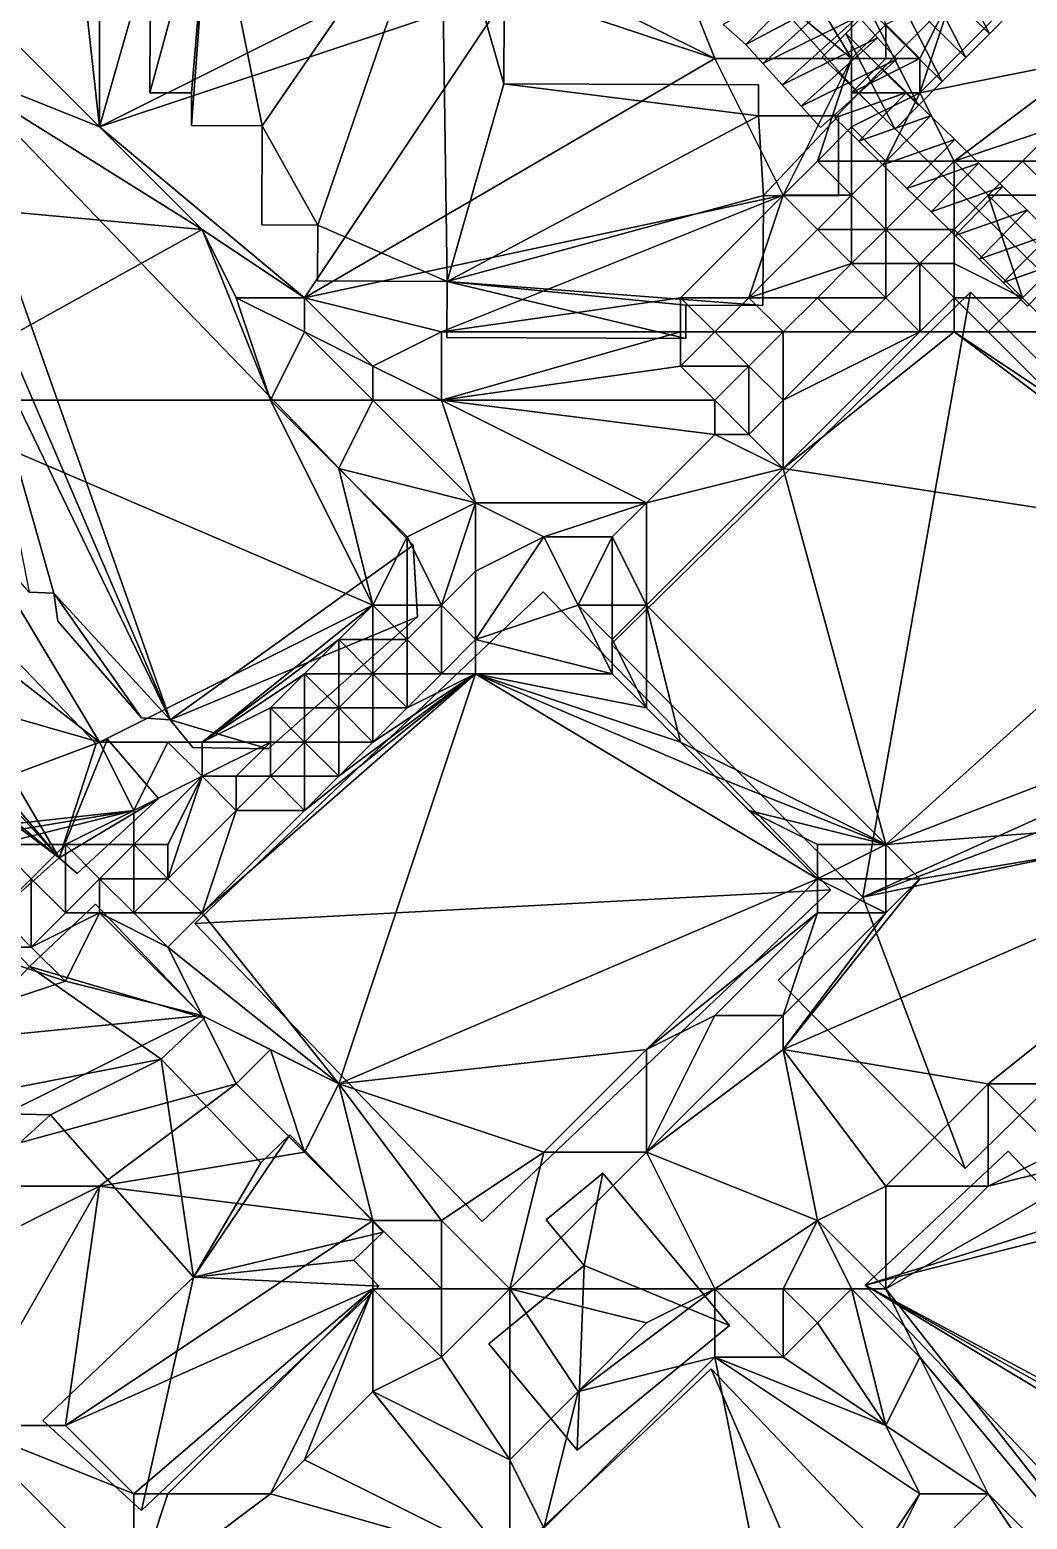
# Model space of a CAD drawing. Header units: metres. Extents: x -1103 to 901, y -902 to 905.
# Drawn here: x -746.1 to -687.7, y -159.5 to -72.3 of the extents above; entities that cross this region are included whole.
import ezdxf

# ---------------------------------------------------------------- set-up
doc = ezdxf.new("R2010")
doc.units = ezdxf.units.M
for name, color, linetype in [('OSM_BUILDING_FOOTPRINTS', 7, 'CONTINUOUS'), ('OSM_BUILDING_ROOFS', 1, 'CONTINUOUS'), ('OSM_BUILDING_WALLS', 8, 'CONTINUOUS'), ('OSM_ROAD_AXES', 2, 'CONTINUOUS'), ('OSM_ROAD_SURFACE', 9, 'CONTINUOUS'), ('OSM_TERRAIN', 3, 'CONTINUOUS')]:
    doc.layers.add(name, color=color, linetype=linetype)

msp = doc.modelspace()

# ---------------------------------------------------------------- linework, layer by layer
at = {"layer": 'OSM_BUILDING_FOOTPRINTS'}
msp.add_polyline3d([(-718.292, -62.709, 17.612), (-718.347, -75.482, 17.612), (-703.436, -75.538, 17.612), (-703.436, -77.351, 17.612), (-698.76, -77.362, 17.612), (-698.771, -82.04, 17.612), (-703.148, -82.018, 17.612), (-703.181, -88.454, 17.612), (-707.691, -88.443, 17.612), (-707.702, -90.39, 17.612), (-721.674, -90.335, 17.612), (-721.663, -87.05, 17.612), (-729.246, -87.017, 17.612), (-729.235, -83.755, 17.612), (-732.507, -83.733, 17.612), (-732.485, -77.938, 17.612), (-736.619, -77.927, 17.612), (-736.619, -76.014, 17.612), (-739.051, -76.014, 17.612), (-738.996, -62.931, 17.612)], dxfattribs=at)
for points in [[(-760.937, -78.502, 17.423), (-754.824, -73.26, 17.423), (-751.773, -73.337, 17.423), (-723.652, -102.489, 17.423), (-723.387, -106.669, 17.423), (-732.142, -114.399, 17.423), (-736.541, -114.322, 17.423), (-737.867, -112.696, 17.423), (-739.548, -112.586, 17.423), (-744.444, -106.935, 17.423), (-744.677, -105.298, 17.423), (-746.114, -105.232, 17.423), (-752.259, -98.231, 17.423), (-752.403, -96.462, 17.423), (-754.481, -94.471, 17.423), (-752.083, -91.718, 17.423), (-749.275, -89.13, 17.423), (-753.818, -84.673, 17.423), (-757.013, -81.256, 17.423), (-757.787, -81.875, 17.423), (-760.937, -78.502, 17.423)], [(-702.285, -127.935, 11.07), (-697.333, -123.08, 11.07), (-712.057, -108.272, 11.07), (-691.044, -87.669, 11.07), (-668.693, -110.163, 11.07), (-672.418, -113.812, 11.07), (-669.102, -117.141, 11.07), (-691.353, -138.95, 11.07), (-702.285, -127.935, 11.07)], [(-769.978, -106.194, 15.687), (-767.414, -103.496, 15.687), (-765.292, -103.551, 15.687), (-762.484, -101.04, 15.687), (-761.047, -101.007, 15.687), (-757.587, -98.088, 15.687), (-742.2, -114.101, 15.687), (-741.526, -113.835, 15.687), (-738.553, -117.308, 15.687), (-743.317, -121.698, 15.687), (-744.356, -120.78, 15.687), (-748.479, -124.419, 15.687), (-749.717, -123.346, 15.687), (-753.143, -124.861, 15.687), (-769.978, -106.194, 15.687)], [(-736.43, -124.629, 13.921), (-719.606, -142.058, 13.921), (-699.212, -122.649, 13.921), (-716.036, -105.209, 13.921), (-736.43, -124.629, 13.921)], [(-742.244, -123.49, 15.083), (-735.855, -130.158, 15.083), (-738.398, -132.558, 15.083), (-732.572, -138.63, 15.083), (-730.859, -136.993, 15.083), (-725.398, -142.688, 15.083), (-727.123, -144.314, 15.083), (-725.664, -145.84, 15.083), (-739.536, -158.967, 15.083), (-745.328, -153.714, 15.083), (-736.507, -145.32, 15.083), (-744.875, -135.821, 15.083), (-756.371, -146.316, 15.083), (-760.892, -141.605, 15.083), (-754.005, -135.6, 15.083), (-756.515, -132.581, 15.083), (-754.514, -130.446, 15.083), (-754.514, -127.648, 15.083), (-749.33, -123.744, 15.083), (-746.091, -127.128, 15.083), (-742.244, -123.49, 15.083)], [(-688.844, -137.943, 10.274), (-684.986, -142.002, 10.274), (-685.97, -142.931, 10.274), (-668.781, -160.99, 10.274), (-652.157, -145.374, 10.274), (-648.387, -149.334, 10.274), (-648.686, -149.599, 10.274), (-641.125, -157.539, 10.274), (-645.823, -161.952, 10.274), (-645.403, -162.394, 10.274), (-648.365, -165.181, 10.274), (-647.834, -165.745, 10.274), (-653.162, -170.755, 10.274), (-653.593, -170.301, 10.274), (-654.809, -171.441, 10.274), (-655.174, -171.065, 10.274), (-664.669, -179.978, 10.274), (-697.2, -145.784, 10.274), (-688.844, -137.943, 10.274)], [(-719.219, -149.213, 12.491), (-713.637, -144.634, 12.491), (-715.859, -141.958, 12.491), (-712.543, -139.237, 12.491), (-705.148, -148.14, 12.491), (-714.046, -155.439, 12.491), (-719.219, -149.213, 12.491)], [(-685.295, -193.647, 10.21), (-716.787, -160.637, 10.21), (-706.209, -150.683, 10.21), (-694.404, -163.069, 10.21), (-698.991, -167.382, 10.21), (-678.055, -189.334, 10.21), (-681.592, -192.663, 10.21), (-682.852, -191.347, 10.21), (-685.295, -193.647, 10.21)]]:
    msp.add_polyline3d(points, close=True, dxfattribs=at)
at = {"layer": 'OSM_BUILDING_ROOFS'}
for points in [[(-722.017, -62.698, 61.212), (-735.514, -62.953, 61.212), (-732.485, -77.938, 61.212)], [(-722.017, -62.698, 61.212), (-732.485, -77.938, 61.212), (-729.235, -83.755, 61.212)], [(-722.017, -62.698, 61.212), (-729.235, -83.755, 61.212), (-721.663, -87.05, 61.212)], [(-718.347, -75.482, 61.212), (-718.292, -62.709, 61.212), (-722.017, -62.698, 61.212)], [(-721.663, -87.05, 61.212), (-718.347, -75.482, 61.212), (-722.017, -62.698, 61.212)], [(-735.514, -62.953, 61.212), (-738.996, -62.931, 61.212), (-739.051, -76.014, 61.212)], [(-735.514, -62.953, 61.212), (-739.051, -76.014, 61.212), (-736.619, -76.014, 61.212)], [(-735.514, -62.953, 61.212), (-736.619, -76.014, 61.212), (-736.619, -77.927, 61.212)], [(-735.514, -62.953, 61.212), (-736.619, -77.927, 61.212), (-732.485, -77.938, 61.212)], [(-737.867, -112.696, 57.823), (-751.773, -73.337, 57.823), (-754.824, -73.26, 57.823)], [(-737.867, -112.696, 57.823), (-754.824, -73.26, 57.823), (-749.275, -89.13, 57.823)], [(-737.867, -112.696, 57.823), (-723.652, -102.489, 57.823), (-751.773, -73.337, 57.823)], [(-721.663, -87.05, 61.212), (-703.436, -77.351, 61.212), (-718.347, -75.482, 61.212)], [(-703.436, -77.351, 61.212), (-703.436, -75.538, 61.212), (-718.347, -75.482, 61.212)], [(-721.663, -87.05, 61.212), (-703.148, -82.018, 61.212), (-703.436, -77.351, 61.212)], [(-703.148, -82.018, 61.212), (-698.76, -77.362, 61.212), (-703.436, -77.351, 61.212)], [(-703.148, -82.018, 61.212), (-698.771, -82.04, 61.212), (-698.76, -77.362, 61.212)], [(-732.485, -77.938, 61.212), (-732.507, -83.733, 61.212), (-729.235, -83.755, 61.212)], [(-721.663, -87.05, 61.212), (-703.181, -88.454, 61.212), (-703.148, -82.018, 61.212)], [(-729.235, -83.755, 61.212), (-729.246, -87.017, 61.212), (-721.663, -87.05, 61.212)], [(-721.663, -87.05, 61.212), (-721.674, -90.335, 61.212), (-707.702, -90.39, 61.212)], [(-721.663, -87.05, 61.212), (-707.702, -90.39, 61.212), (-707.691, -88.443, 61.212)], [(-721.663, -87.05, 61.212), (-707.691, -88.443, 61.212), (-703.181, -88.454, 61.212)], [(-697.333, -123.08, 16.27), (-691.044, -87.669, 16.27), (-712.057, -108.272, 16.27)], [(-697.333, -123.08, 16.27), (-668.693, -110.163, 16.27), (-691.044, -87.669, 16.27)], [(-749.275, -89.13, 57.823), (-746.114, -105.232, 57.823), (-744.677, -105.298, 57.823)], [(-737.867, -112.696, 57.823), (-749.275, -89.13, 57.823), (-744.677, -105.298, 57.823)], [(-744.356, -120.78, 36.887), (-757.587, -98.088, 36.887), (-761.047, -101.007, 36.887)], [(-744.356, -120.78, 36.887), (-742.2, -114.101, 36.887), (-757.587, -98.088, 36.887)], [(-744.356, -120.78, 36.887), (-762.484, -101.04, 36.887), (-765.292, -103.551, 36.887)], [(-744.356, -120.78, 36.887), (-761.047, -101.007, 36.887), (-762.484, -101.04, 36.887)], [(-737.867, -112.696, 57.823), (-723.387, -106.669, 57.823), (-723.652, -102.489, 57.823)], [(-767.414, -103.496, 36.887), (-748.479, -124.419, 36.887), (-744.356, -120.78, 36.887)], [(-744.356, -120.78, 36.887), (-765.292, -103.551, 36.887), (-767.414, -103.496, 36.887)], [(-744.677, -105.298, 57.823), (-744.444, -106.935, 57.823), (-739.548, -112.586, 57.823)], [(-744.677, -105.298, 57.823), (-739.548, -112.586, 57.823), (-737.867, -112.696, 57.823)], [(-699.212, -122.649, 23.921), (-716.036, -105.209, 23.921), (-736.43, -124.629, 23.921)], [(-737.867, -112.696, 57.823), (-732.142, -114.399, 57.823), (-723.387, -106.669, 57.823)], [(-697.333, -123.08, 16.27), (-672.418, -113.812, 16.27), (-668.693, -110.163, 16.27)], [(-737.867, -112.696, 57.823), (-736.541, -114.322, 57.823), (-732.142, -114.399, 57.823)], [(-744.356, -120.78, 36.887), (-738.553, -117.308, 36.887), (-741.526, -113.835, 36.887)], [(-744.356, -120.78, 36.887), (-741.526, -113.835, 36.887), (-742.2, -114.101, 36.887)], [(-697.333, -123.08, 16.27), (-669.102, -117.141, 16.27), (-672.418, -113.812, 16.27)], [(-744.356, -120.78, 36.887), (-743.317, -121.698, 36.887), (-738.553, -117.308, 36.887)], [(-697.333, -123.08, 16.27), (-691.353, -138.95, 16.27), (-669.102, -117.141, 16.27)], [(-699.212, -122.649, 23.921), (-736.43, -124.629, 23.921), (-719.606, -142.058, 23.921)], [(-735.855, -130.158, 25.083), (-742.244, -123.49, 25.083), (-746.091, -127.128, 25.083)], [(-697.333, -123.08, 16.27), (-702.285, -127.935, 16.27), (-691.353, -138.95, 16.27)], [(-738.398, -132.558, 25.083), (-746.091, -127.128, 25.083), (-754.005, -135.6, 25.083)], [(-738.398, -132.558, 25.083), (-735.855, -130.158, 25.083), (-746.091, -127.128, 25.083)], [(-738.398, -132.558, 25.083), (-754.005, -135.6, 25.083), (-744.875, -135.821, 25.083)], [(-738.398, -132.558, 25.083), (-744.875, -135.821, 25.083), (-736.507, -145.32, 25.083)], [(-736.507, -145.32, 25.083), (-732.572, -138.63, 25.083), (-738.398, -132.558, 25.083)], [(-754.005, -135.6, 25.083), (-756.371, -146.316, 25.083), (-744.875, -135.821, 25.083)], [(-736.507, -145.32, 25.083), (-725.398, -142.688, 25.083), (-730.859, -136.993, 25.083)], [(-736.507, -145.32, 25.083), (-730.859, -136.993, 25.083), (-732.572, -138.63, 25.083)], [(-684.986, -142.002, 21.874), (-688.844, -137.943, 21.874), (-697.2, -145.784, 21.874)], [(-713.637, -144.634, 17.691), (-712.543, -139.237, 17.691), (-715.859, -141.958, 17.691)], [(-713.637, -144.634, 17.691), (-705.148, -148.14, 17.691), (-712.543, -139.237, 17.691)], [(-685.97, -142.931, 21.874), (-684.986, -142.002, 21.874), (-697.2, -145.784, 21.874)], [(-736.507, -145.32, 25.083), (-727.123, -144.314, 25.083), (-725.398, -142.688, 25.083)], [(-668.781, -160.99, 21.874), (-685.97, -142.931, 21.874), (-697.2, -145.784, 21.874)], [(-736.507, -145.32, 25.083), (-725.664, -145.84, 25.083), (-727.123, -144.314, 25.083)], [(-713.637, -144.634, 17.691), (-719.219, -149.213, 17.691), (-714.046, -155.439, 17.691)], [(-713.637, -144.634, 17.691), (-714.046, -155.439, 17.691), (-705.148, -148.14, 17.691)], [(-736.507, -145.32, 25.083), (-745.328, -153.714, 25.083), (-739.536, -158.967, 25.083)], [(-736.507, -145.32, 25.083), (-739.536, -158.967, 25.083), (-725.664, -145.84, 25.083)], [(-697.2, -145.784, 21.874), (-664.669, -179.978, 21.874), (-655.174, -171.065, 21.874)], [(-697.2, -145.784, 21.874), (-655.174, -171.065, 21.874), (-653.593, -170.301, 21.874)], [(-668.781, -160.99, 21.874), (-697.2, -145.784, 21.874), (-653.593, -170.301, 21.874)], [(-698.991, -167.382, 30.21), (-706.209, -150.683, 30.21), (-716.787, -160.637, 30.21)], [(-698.991, -167.382, 30.21), (-694.404, -163.069, 30.21), (-706.209, -150.683, 30.21)]]:
    msp.add_3dface(points, dxfattribs=at)
at = {"layer": 'OSM_BUILDING_WALLS'}
for points in [[(-718.347, -75.482, 17.612), (-718.292, -62.709, 17.612), (-718.292, -62.709, 61.212)], [(-718.347, -75.482, 17.612), (-718.292, -62.709, 61.212), (-718.347, -75.482, 61.212)], [(-738.996, -62.931, 17.612), (-739.051, -76.014, 17.612), (-739.051, -76.014, 61.212)], [(-738.996, -62.931, 17.612), (-739.051, -76.014, 61.212), (-738.996, -62.931, 61.212)], [(-723.652, -102.489, 17.423), (-751.773, -73.337, 17.423), (-751.773, -73.337, 57.823)], [(-723.652, -102.489, 17.423), (-751.773, -73.337, 57.823), (-723.652, -102.489, 57.823)], [(-703.436, -75.538, 17.612), (-718.347, -75.482, 17.612), (-718.347, -75.482, 61.212)], [(-703.436, -75.538, 17.612), (-718.347, -75.482, 61.212), (-703.436, -75.538, 61.212)], [(-703.436, -77.351, 17.612), (-703.436, -75.538, 17.612), (-703.436, -75.538, 61.212)], [(-703.436, -77.351, 17.612), (-703.436, -75.538, 61.212), (-703.436, -77.351, 61.212)], [(-739.051, -76.014, 17.612), (-736.619, -76.014, 17.612), (-736.619, -76.014, 61.212)], [(-739.051, -76.014, 17.612), (-736.619, -76.014, 61.212), (-739.051, -76.014, 61.212)], [(-736.619, -76.014, 17.612), (-736.619, -77.927, 17.612), (-736.619, -77.927, 61.212)], [(-736.619, -76.014, 17.612), (-736.619, -77.927, 61.212), (-736.619, -76.014, 61.212)], [(-698.76, -77.362, 17.612), (-703.436, -77.351, 17.612), (-703.436, -77.351, 61.212)], [(-698.76, -77.362, 17.612), (-703.436, -77.351, 61.212), (-698.76, -77.362, 61.212)], [(-698.771, -82.04, 17.612), (-698.76, -77.362, 17.612), (-698.76, -77.362, 61.212)], [(-698.771, -82.04, 17.612), (-698.76, -77.362, 61.212), (-698.771, -82.04, 61.212)], [(-736.619, -77.927, 17.612), (-732.485, -77.938, 17.612), (-732.485, -77.938, 61.212)], [(-736.619, -77.927, 17.612), (-732.485, -77.938, 61.212), (-736.619, -77.927, 61.212)], [(-732.485, -77.938, 17.612), (-732.507, -83.733, 17.612), (-732.507, -83.733, 61.212)], [(-732.485, -77.938, 17.612), (-732.507, -83.733, 61.212), (-732.485, -77.938, 61.212)], [(-703.181, -88.454, 17.612), (-703.148, -82.018, 17.612), (-703.148, -82.018, 61.212)], [(-703.181, -88.454, 17.612), (-703.148, -82.018, 61.212), (-703.181, -88.454, 61.212)], [(-703.148, -82.018, 17.612), (-698.771, -82.04, 17.612), (-698.771, -82.04, 61.212)], [(-703.148, -82.018, 17.612), (-698.771, -82.04, 61.212), (-703.148, -82.018, 61.212)], [(-732.507, -83.733, 17.612), (-729.235, -83.755, 17.612), (-729.235, -83.755, 61.212)], [(-732.507, -83.733, 17.612), (-729.235, -83.755, 61.212), (-732.507, -83.733, 61.212)], [(-729.235, -83.755, 17.612), (-729.246, -87.017, 17.612), (-729.246, -87.017, 61.212)], [(-729.235, -83.755, 17.612), (-729.246, -87.017, 61.212), (-729.235, -83.755, 61.212)], [(-729.246, -87.017, 17.612), (-721.663, -87.05, 17.612), (-721.663, -87.05, 61.212)], [(-729.246, -87.017, 17.612), (-721.663, -87.05, 61.212), (-729.246, -87.017, 61.212)], [(-721.663, -87.05, 17.612), (-721.674, -90.335, 17.612), (-721.674, -90.335, 61.212)], [(-721.663, -87.05, 17.612), (-721.674, -90.335, 61.212), (-721.663, -87.05, 61.212)], [(-691.044, -87.669, 11.07), (-712.057, -108.272, 11.07), (-712.057, -108.272, 16.27)], [(-691.044, -87.669, 11.07), (-712.057, -108.272, 16.27), (-691.044, -87.669, 16.27)], [(-668.693, -110.163, 11.07), (-691.044, -87.669, 11.07), (-691.044, -87.669, 16.27)], [(-668.693, -110.163, 11.07), (-691.044, -87.669, 16.27), (-668.693, -110.163, 16.27)], [(-707.702, -90.39, 17.612), (-707.691, -88.443, 17.612), (-707.691, -88.443, 61.212)], [(-707.702, -90.39, 17.612), (-707.691, -88.443, 61.212), (-707.702, -90.39, 61.212)], [(-707.691, -88.443, 17.612), (-703.181, -88.454, 17.612), (-703.181, -88.454, 61.212)], [(-707.691, -88.443, 17.612), (-703.181, -88.454, 61.212), (-707.691, -88.443, 61.212)], [(-721.674, -90.335, 17.612), (-707.702, -90.39, 17.612), (-707.702, -90.39, 61.212)], [(-721.674, -90.335, 17.612), (-707.702, -90.39, 61.212), (-721.674, -90.335, 61.212)], [(-742.2, -114.101, 15.687), (-757.587, -98.088, 15.687), (-757.587, -98.088, 36.887)], [(-742.2, -114.101, 15.687), (-757.587, -98.088, 36.887), (-742.2, -114.101, 36.887)], [(-723.387, -106.669, 17.423), (-723.652, -102.489, 17.423), (-723.652, -102.489, 57.823)], [(-723.387, -106.669, 17.423), (-723.652, -102.489, 57.823), (-723.387, -106.669, 57.823)], [(-746.114, -105.232, 17.423), (-744.677, -105.298, 17.423), (-744.677, -105.298, 57.823)], [(-746.114, -105.232, 17.423), (-744.677, -105.298, 57.823), (-746.114, -105.232, 57.823)], [(-744.677, -105.298, 17.423), (-744.444, -106.935, 17.423), (-744.444, -106.935, 57.823)], [(-744.677, -105.298, 17.423), (-744.444, -106.935, 57.823), (-744.677, -105.298, 57.823)], [(-716.036, -105.209, 13.921), (-736.43, -124.629, 13.921), (-736.43, -124.629, 23.921)], [(-716.036, -105.209, 13.921), (-736.43, -124.629, 23.921), (-716.036, -105.209, 23.921)], [(-699.212, -122.649, 13.921), (-716.036, -105.209, 13.921), (-716.036, -105.209, 23.921)], [(-699.212, -122.649, 13.921), (-716.036, -105.209, 23.921), (-699.212, -122.649, 23.921)], [(-744.444, -106.935, 17.423), (-739.548, -112.586, 17.423), (-739.548, -112.586, 57.823)], [(-744.444, -106.935, 17.423), (-739.548, -112.586, 57.823), (-744.444, -106.935, 57.823)], [(-732.142, -114.399, 17.423), (-723.387, -106.669, 17.423), (-723.387, -106.669, 57.823)], [(-732.142, -114.399, 17.423), (-723.387, -106.669, 57.823), (-732.142, -114.399, 57.823)], [(-712.057, -108.272, 11.07), (-697.333, -123.08, 11.07), (-697.333, -123.08, 16.27)], [(-712.057, -108.272, 11.07), (-697.333, -123.08, 16.27), (-712.057, -108.272, 16.27)], [(-739.548, -112.586, 17.423), (-737.867, -112.696, 17.423), (-737.867, -112.696, 57.823)], [(-739.548, -112.586, 17.423), (-737.867, -112.696, 57.823), (-739.548, -112.586, 57.823)], [(-737.867, -112.696, 17.423), (-736.541, -114.322, 17.423), (-736.541, -114.322, 57.823)], [(-737.867, -112.696, 17.423), (-736.541, -114.322, 57.823), (-737.867, -112.696, 57.823)], [(-741.526, -113.835, 15.687), (-742.2, -114.101, 15.687), (-742.2, -114.101, 36.887)], [(-741.526, -113.835, 15.687), (-742.2, -114.101, 36.887), (-741.526, -113.835, 36.887)], [(-738.553, -117.308, 15.687), (-741.526, -113.835, 15.687), (-741.526, -113.835, 36.887)], [(-738.553, -117.308, 15.687), (-741.526, -113.835, 36.887), (-738.553, -117.308, 36.887)], [(-736.541, -114.322, 17.423), (-732.142, -114.399, 17.423), (-732.142, -114.399, 57.823)], [(-736.541, -114.322, 17.423), (-732.142, -114.399, 57.823), (-736.541, -114.322, 57.823)], [(-743.317, -121.698, 15.687), (-738.553, -117.308, 15.687), (-738.553, -117.308, 36.887)], [(-743.317, -121.698, 15.687), (-738.553, -117.308, 36.887), (-743.317, -121.698, 36.887)], [(-691.353, -138.95, 11.07), (-669.102, -117.141, 11.07), (-669.102, -117.141, 16.27)], [(-691.353, -138.95, 11.07), (-669.102, -117.141, 16.27), (-691.353, -138.95, 16.27)], [(-748.479, -124.419, 15.687), (-744.356, -120.78, 15.687), (-744.356, -120.78, 36.887)], [(-748.479, -124.419, 15.687), (-744.356, -120.78, 36.887), (-748.479, -124.419, 36.887)], [(-744.356, -120.78, 15.687), (-743.317, -121.698, 15.687), (-743.317, -121.698, 36.887)], [(-744.356, -120.78, 15.687), (-743.317, -121.698, 36.887), (-744.356, -120.78, 36.887)], [(-719.606, -142.058, 13.921), (-699.212, -122.649, 13.921), (-699.212, -122.649, 23.921)], [(-719.606, -142.058, 13.921), (-699.212, -122.649, 23.921), (-719.606, -142.058, 23.921)], [(-742.244, -123.49, 15.083), (-746.091, -127.128, 15.083), (-746.091, -127.128, 25.083)], [(-742.244, -123.49, 15.083), (-746.091, -127.128, 25.083), (-742.244, -123.49, 25.083)], [(-735.855, -130.158, 15.083), (-742.244, -123.49, 15.083), (-742.244, -123.49, 25.083)], [(-735.855, -130.158, 15.083), (-742.244, -123.49, 25.083), (-735.855, -130.158, 25.083)], [(-697.333, -123.08, 11.07), (-702.285, -127.935, 11.07), (-702.285, -127.935, 16.27)], [(-697.333, -123.08, 11.07), (-702.285, -127.935, 16.27), (-697.333, -123.08, 16.27)], [(-736.43, -124.629, 13.921), (-719.606, -142.058, 13.921), (-719.606, -142.058, 23.921)], [(-736.43, -124.629, 13.921), (-719.606, -142.058, 23.921), (-736.43, -124.629, 23.921)], [(-702.285, -127.935, 11.07), (-691.353, -138.95, 11.07), (-691.353, -138.95, 16.27)], [(-702.285, -127.935, 11.07), (-691.353, -138.95, 16.27), (-702.285, -127.935, 16.27)], [(-738.398, -132.558, 15.083), (-735.855, -130.158, 15.083), (-735.855, -130.158, 25.083)], [(-738.398, -132.558, 15.083), (-735.855, -130.158, 25.083), (-738.398, -132.558, 25.083)], [(-732.572, -138.63, 15.083), (-738.398, -132.558, 15.083), (-738.398, -132.558, 25.083)], [(-732.572, -138.63, 15.083), (-738.398, -132.558, 25.083), (-732.572, -138.63, 25.083)], [(-756.371, -146.316, 15.083), (-744.875, -135.821, 15.083), (-744.875, -135.821, 25.083)], [(-756.371, -146.316, 15.083), (-744.875, -135.821, 25.083), (-756.371, -146.316, 25.083)], [(-744.875, -135.821, 15.083), (-736.507, -145.32, 15.083), (-736.507, -145.32, 25.083)], [(-744.875, -135.821, 15.083), (-736.507, -145.32, 25.083), (-744.875, -135.821, 25.083)], [(-730.859, -136.993, 15.083), (-732.572, -138.63, 15.083), (-732.572, -138.63, 25.083)], [(-730.859, -136.993, 15.083), (-732.572, -138.63, 25.083), (-730.859, -136.993, 25.083)], [(-725.398, -142.688, 15.083), (-730.859, -136.993, 15.083), (-730.859, -136.993, 25.083)], [(-725.398, -142.688, 15.083), (-730.859, -136.993, 25.083), (-725.398, -142.688, 25.083)], [(-688.844, -137.943, 10.274), (-697.2, -145.784, 10.274), (-697.2, -145.784, 21.874)], [(-688.844, -137.943, 10.274), (-697.2, -145.784, 21.874), (-688.844, -137.943, 21.874)], [(-684.986, -142.002, 10.274), (-688.844, -137.943, 10.274), (-688.844, -137.943, 21.874)], [(-684.986, -142.002, 10.274), (-688.844, -137.943, 21.874), (-684.986, -142.002, 21.874)], [(-712.543, -139.237, 12.491), (-715.859, -141.958, 12.491), (-715.859, -141.958, 17.691)], [(-712.543, -139.237, 12.491), (-715.859, -141.958, 17.691), (-712.543, -139.237, 17.691)], [(-705.148, -148.14, 12.491), (-712.543, -139.237, 12.491), (-712.543, -139.237, 17.691)], [(-705.148, -148.14, 12.491), (-712.543, -139.237, 17.691), (-705.148, -148.14, 17.691)], [(-715.859, -141.958, 12.491), (-713.637, -144.634, 12.491), (-713.637, -144.634, 17.691)], [(-715.859, -141.958, 12.491), (-713.637, -144.634, 17.691), (-715.859, -141.958, 17.691)], [(-727.123, -144.314, 15.083), (-725.398, -142.688, 15.083), (-725.398, -142.688, 25.083)], [(-727.123, -144.314, 15.083), (-725.398, -142.688, 25.083), (-727.123, -144.314, 25.083)], [(-725.664, -145.84, 15.083), (-727.123, -144.314, 15.083), (-727.123, -144.314, 25.083)], [(-725.664, -145.84, 15.083), (-727.123, -144.314, 25.083), (-725.664, -145.84, 25.083)], [(-713.637, -144.634, 12.491), (-719.219, -149.213, 12.491), (-719.219, -149.213, 17.691)], [(-713.637, -144.634, 12.491), (-719.219, -149.213, 17.691), (-713.637, -144.634, 17.691)], [(-736.507, -145.32, 15.083), (-745.328, -153.714, 15.083), (-745.328, -153.714, 25.083)], [(-736.507, -145.32, 15.083), (-745.328, -153.714, 25.083), (-736.507, -145.32, 25.083)], [(-739.536, -158.967, 15.083), (-725.664, -145.84, 15.083), (-725.664, -145.84, 25.083)], [(-739.536, -158.967, 15.083), (-725.664, -145.84, 25.083), (-739.536, -158.967, 25.083)], [(-697.2, -145.784, 10.274), (-664.669, -179.978, 10.274), (-664.669, -179.978, 21.874)], [(-697.2, -145.784, 10.274), (-664.669, -179.978, 21.874), (-697.2, -145.784, 21.874)], [(-714.046, -155.439, 12.491), (-705.148, -148.14, 12.491), (-705.148, -148.14, 17.691)], [(-714.046, -155.439, 12.491), (-705.148, -148.14, 17.691), (-714.046, -155.439, 17.691)], [(-719.219, -149.213, 12.491), (-714.046, -155.439, 12.491), (-714.046, -155.439, 17.691)], [(-719.219, -149.213, 12.491), (-714.046, -155.439, 17.691), (-719.219, -149.213, 17.691)], [(-706.209, -150.683, 10.21), (-716.787, -160.637, 10.21), (-716.787, -160.637, 30.21)], [(-706.209, -150.683, 10.21), (-716.787, -160.637, 30.21), (-706.209, -150.683, 30.21)], [(-694.404, -163.069, 10.21), (-706.209, -150.683, 10.21), (-706.209, -150.683, 30.21)], [(-694.404, -163.069, 10.21), (-706.209, -150.683, 30.21), (-694.404, -163.069, 30.21)], [(-745.328, -153.714, 15.083), (-739.536, -158.967, 15.083), (-739.536, -158.967, 25.083)], [(-745.328, -153.714, 15.083), (-739.536, -158.967, 25.083), (-745.328, -153.714, 25.083)]]:
    msp.add_3dface(points, dxfattribs=at)
at = {"layer": 'OSM_ROAD_AXES'}
for points in [[(-1100, 195.877, 17.277), (-1097.528, 194.262, 17.366), (-1065.394, 173.671, 18.048), (-1011.009, 140.042, 18.046), (-957, 107.319, 18.41), (-917.527, 85.368, 19.253), (-809.409, 22.466, 16.407), (-793.16, 9.781, 16.642), (-792.364, 8.675, 16.575), (-790.606, 7.238, 16.561), (-738.543, -38.988, 20.274), (-702.076, -71.037, 20.371), (-697.588, -76.035, 19.44)], [(-697.588, -76.035, 19.44), (-625.729, -3.299, 14.549)], [(-697.588, -76.035, 19.44), (-614.419, -157.351, 13.238)]]:
    msp.add_polyline3d(points, dxfattribs=at)
at = {"layer": 'OSM_ROAD_SURFACE'}
for points in [[(-689.926, -72.548, 18.988), (-692.813, -66.933, 18.933), (-694.195, -68.332, 19.081)], [(-689.926, -72.548, 18.988), (-688.544, -71.15, 18.86), (-692.813, -66.933, 18.933)], [(-691.308, -73.947, 19.116), (-694.195, -68.332, 19.081), (-695.577, -69.73, 19.353)], [(-691.308, -73.947, 19.116), (-689.926, -72.548, 18.988), (-694.195, -68.332, 19.081)], [(-705.515, -72.008, 20.429), (-704.177, -73.178, 20.302), (-699.975, -68.895, 20.156)], [(-704.177, -73.178, 20.302), (-698.722, -70.282, 20.049), (-699.975, -68.895, 20.156)], [(-692.69, -75.346, 19.244), (-695.577, -69.73, 19.353), (-696.959, -71.129, 19.687)], [(-692.69, -75.346, 19.244), (-691.308, -73.947, 19.116), (-695.577, -69.73, 19.353)], [(-704.177, -73.178, 20.302), (-703.186, -74.29, 20.217), (-698.722, -70.282, 20.049)], [(-703.186, -74.29, 20.217), (-697.6, -71.532, 19.886), (-698.722, -70.282, 20.049)], [(-694.072, -76.745, 19.357), (-696.959, -71.129, 19.687), (-698.34, -72.528, 20.075)], [(-694.072, -76.745, 19.357), (-692.69, -75.346, 19.244), (-696.959, -71.129, 19.687)], [(-703.186, -74.29, 20.217), (-702.064, -75.54, 20.211), (-697.6, -71.532, 19.886)], [(-702.064, -75.54, 20.211), (-696.478, -72.781, 19.683), (-697.6, -71.532, 19.886)], [(-702.064, -75.54, 20.211), (-700.942, -76.79, 20.205), (-696.478, -72.781, 19.683)], [(-700.942, -76.79, 20.205), (-695.356, -74.031, 19.831), (-696.478, -72.781, 19.683)], [(-695.454, -78.144, 19.272), (-698.34, -72.528, 20.075), (-699.722, -73.927, 20.13)], [(-695.454, -78.144, 19.272), (-694.072, -76.745, 19.357), (-698.34, -72.528, 20.075)], [(-700.942, -76.79, 20.205), (-699.82, -78.039, 20.146), (-695.356, -74.031, 19.831)], [(-698.986, -77.465, 19.938), (-694.78, -75.983, 19.449), (-696.19, -74.605, 19.753)], [(-698.986, -77.465, 19.938), (-697.577, -78.843, 19.473), (-694.78, -75.983, 19.449)], [(-697.577, -78.843, 19.473), (-693.371, -77.362, 19.247), (-694.78, -75.983, 19.449)], [(-697.577, -78.843, 19.473), (-696.167, -80.222, 19.171), (-693.371, -77.362, 19.247)], [(-696.167, -80.222, 19.171), (-691.961, -78.74, 18.921), (-693.371, -77.362, 19.247)], [(-696.167, -80.222, 19.171), (-694.757, -81.6, 18.974), (-691.961, -78.74, 18.921)], [(-694.757, -81.6, 18.974), (-690.551, -80.118, 18.363), (-691.961, -78.74, 18.921)], [(-694.757, -81.6, 18.974), (-693.348, -82.978, 18.571), (-690.551, -80.118, 18.363)], [(-693.348, -82.978, 18.571), (-689.142, -81.496, 17.822), (-690.551, -80.118, 18.363)], [(-693.348, -82.978, 18.571), (-691.938, -84.356, 17.89), (-689.142, -81.496, 17.822)], [(-691.938, -84.356, 17.89), (-687.732, -82.874, 17.505), (-689.142, -81.496, 17.822)], [(-691.938, -84.356, 17.89), (-690.529, -85.735, 17.495), (-687.732, -82.874, 17.505)], [(-690.529, -85.735, 17.495), (-686.322, -84.253, 17.193), (-687.732, -82.874, 17.505)], [(-690.529, -85.735, 17.495), (-689.119, -87.113, 17.1), (-686.322, -84.253, 17.193)], [(-689.119, -87.113, 17.1), (-684.913, -85.631, 16.956), (-686.322, -84.253, 17.193)], [(-689.119, -87.113, 17.1), (-687.709, -88.491, 16.681), (-684.913, -85.631, 16.956)]]:
    msp.add_3dface(points, dxfattribs=at)
at = {"layer": 'OSM_TERRAIN'}
for points in [[(-750, -70, 20.993), (-742, -78, 20.393), (-744, -60, 21.623)], [(-744, -60, 21.623), (-742, -78, 20.393), (-742, -62, 21.349)], [(-742, -78, 20.393), (-738, -64, 20.275), (-742, -62, 21.349)], [(-742, -78, 20.393), (-718, -66, 20.365), (-738, -64, 20.275)], [(-706, -74, 20.232), (-710, -64, 21.133), (-714, -70, 20.825)], [(-706, -74, 20.232), (-698, -74, 20.031), (-710, -64, 21.133)], [(-710, -64, 21.133), (-698, -74, 20.031), (-704, -64, 20.435)], [(-698, -74, 20.031), (-698, -66, 19.776), (-704, -64, 20.435)], [(-742, -78, 20.393), (-718, -70, 20.338), (-718, -66, 20.365)], [(-698, -74, 20.031), (-696, -72, 19.387), (-698, -66, 19.776)], [(-694, -76, 19.387), (-684, -66, 18.449), (-692, -70, 19.211)], [(-694, -76, 19.387), (-684, -74, 17.586), (-684, -66, 18.449)], [(-752, -74, 20.141), (-742, -78, 20.393), (-750, -70, 20.993)], [(-730, -88, 20.016), (-718, -70, 20.338), (-742, -78, 20.393)], [(-730, -88, 20.016), (-706, -74, 20.232), (-718, -70, 20.338)], [(-706, -74, 20.232), (-714, -70, 20.825), (-718, -70, 20.338)], [(-694, -74, 19.387), (-692, -70, 19.211), (-696, -72, 19.387)], [(-694, -74, 19.387), (-694, -76, 19.387), (-692, -70, 19.211)], [(-698, -74, 20.031), (-696, -74, 19.995), (-696, -72, 19.387)], [(-696, -74, 19.995), (-694, -74, 19.387), (-696, -72, 19.387)], [(-758, -82, 20.197), (-736, -84, 19.859), (-752, -74, 20.141)], [(-752, -74, 20.141), (-736, -84, 19.859), (-742, -78, 20.393)], [(-730, -88, 20.016), (-702, -82, 20.275), (-706, -74, 20.232)], [(-702, -82, 20.275), (-698, -74, 20.031), (-706, -74, 20.232)], [(-702, -82, 20.275), (-700, -80, 19.919), (-698, -74, 20.031)], [(-700, -80, 19.919), (-698, -78, 19.341), (-698, -74, 20.031)], [(-698, -78, 19.341), (-698, -76, 19.448), (-698, -74, 20.031)], [(-698, -76, 19.448), (-696, -74, 19.995), (-698, -74, 20.031)], [(-698, -76, 19.448), (-694, -76, 19.387), (-694, -74, 19.387)], [(-698, -76, 19.448), (-694, -74, 19.387), (-696, -74, 19.995)], [(-692, -80, 18.818), (-684, -74, 17.586), (-694, -76, 19.387)], [(-686, -78, 16.885), (-684, -74, 17.586), (-692, -80, 18.818)], [(-696, -80, 19.049), (-694, -76, 19.387), (-698, -78, 19.341)], [(-698, -78, 19.341), (-694, -76, 19.387), (-698, -76, 19.448)], [(-696, -80, 19.049), (-692, -80, 18.818), (-694, -76, 19.387)], [(-736, -84, 19.859), (-730, -88, 20.016), (-742, -78, 20.393)], [(-700, -80, 19.919), (-698, -80, 20.026), (-698, -78, 19.341)], [(-698, -80, 20.026), (-696, -80, 19.049), (-698, -78, 19.341)], [(-688, -80, 17.446), (-686, -78, 16.885), (-692, -80, 18.818)], [(-688, -80, 17.446), (-686, -80, 16.403), (-686, -78, 16.885)], [(-702, -82, 20.275), (-698, -82, 19.932), (-700, -80, 19.919)], [(-698, -82, 19.932), (-698, -80, 20.026), (-700, -80, 19.919)], [(-696, -84, 18.914), (-696, -80, 19.049), (-698, -82, 19.932)], [(-698, -82, 19.932), (-696, -80, 19.049), (-698, -80, 20.026)], [(-692, -84, 18.009), (-692, -80, 18.818), (-696, -84, 18.914)], [(-696, -84, 18.914), (-692, -80, 18.818), (-696, -80, 19.049)], [(-692, -84, 18.009), (-690, -82, 18.002), (-692, -80, 18.818)], [(-690, -82, 18.002), (-688, -80, 17.446), (-692, -80, 18.818)], [(-690, -82, 18.002), (-686, -82, 16.986), (-688, -80, 17.446)], [(-686, -82, 16.986), (-686, -80, 16.403), (-688, -80, 17.446)], [(-754, -94, 20.141), (-736, -84, 19.859), (-758, -82, 20.197)], [(-722, -90, 20.177), (-702, -82, 20.275), (-730, -88, 20.016)], [(-722, -90, 20.177), (-708, -88, 20.275), (-702, -82, 20.275)], [(-708, -88, 20.275), (-704, -88, 20.275), (-702, -82, 20.275)], [(-704, -88, 20.275), (-700, -84, 19.729), (-702, -82, 20.275)], [(-700, -84, 19.729), (-698, -82, 19.932), (-702, -82, 20.275)], [(-700, -84, 19.729), (-698, -84, 19.603), (-698, -82, 19.932)], [(-698, -84, 19.603), (-696, -84, 18.914), (-698, -82, 19.932)], [(-688, -88, 16.843), (-690, -82, 18.002), (-692, -84, 18.009)], [(-688, -88, 16.843), (-686, -86, 17.119), (-690, -82, 18.002)], [(-690, -82, 18.002), (-686, -86, 17.119), (-686, -82, 16.986)], [(-754, -94, 20.141), (-732, -94, 20.141), (-736, -84, 19.859)], [(-732, -94, 20.141), (-734, -88, 19.736), (-736, -84, 19.859)], [(-734, -88, 19.736), (-730, -88, 20.016), (-736, -84, 19.859)], [(-704, -88, 20.275), (-698, -86, 18.597), (-700, -84, 19.729)], [(-698, -86, 18.597), (-698, -84, 19.603), (-700, -84, 19.729)], [(-698, -86, 18.597), (-696, -86, 18.343), (-696, -84, 18.914)], [(-698, -86, 18.597), (-696, -84, 18.914), (-698, -84, 19.603)], [(-696, -86, 18.343), (-694, -86, 17.445), (-696, -84, 18.914)], [(-694, -86, 17.445), (-692, -84, 18.009), (-696, -84, 18.914)], [(-694, -86, 17.445), (-692, -86, 16.981), (-692, -84, 18.009)], [(-692, -86, 16.981), (-688, -88, 16.843), (-692, -84, 18.009)], [(-700, -88, 18.752), (-698, -86, 18.597), (-704, -88, 20.275)], [(-700, -88, 18.752), (-696, -88, 17.233), (-698, -86, 18.597)], [(-696, -88, 17.233), (-696, -86, 18.343), (-698, -86, 18.597)], [(-696, -88, 17.233), (-694, -90, 14.477), (-694, -86, 17.445)], [(-696, -88, 17.233), (-694, -86, 17.445), (-696, -86, 18.343)], [(-694, -90, 14.477), (-692, -88, 14.853), (-694, -86, 17.445)], [(-692, -88, 14.853), (-692, -86, 16.981), (-694, -86, 17.445)], [(-692, -88, 14.853), (-688, -88, 16.843), (-692, -86, 16.981)], [(-688, -88, 16.843), (-686, -90, 16.376), (-686, -86, 17.119)], [(-732, -94, 20.141), (-730, -90, 19.517), (-734, -88, 19.736)], [(-734, -88, 19.736), (-730, -90, 19.517), (-730, -88, 20.016)], [(-730, -90, 19.517), (-726, -92, 19.012), (-730, -88, 20.016)], [(-726, -92, 19.012), (-722, -90, 20.177), (-730, -88, 20.016)], [(-708, -90, 20.275), (-708, -88, 20.275), (-722, -90, 20.177)], [(-708, -90, 20.275), (-706, -90, 19.515), (-708, -88, 20.275)], [(-706, -90, 19.515), (-704, -88, 20.275), (-708, -88, 20.275)], [(-706, -90, 19.515), (-702, -90, 19.21), (-704, -88, 20.275)], [(-702, -90, 19.21), (-700, -88, 18.752), (-704, -88, 20.275)], [(-702, -90, 19.21), (-698, -90, 17.07), (-700, -88, 18.752)], [(-698, -90, 17.07), (-696, -88, 17.233), (-700, -88, 18.752)], [(-694, -90, 14.477), (-696, -88, 17.233), (-698, -90, 17.07)], [(-694, -90, 14.477), (-692, -90, 14.151), (-692, -88, 14.853)], [(-692, -90, 14.151), (-690, -90, 14.438), (-692, -88, 14.853)], [(-690, -90, 14.438), (-688, -88, 16.843), (-692, -88, 14.853)], [(-690, -90, 14.438), (-686, -90, 16.376), (-688, -88, 16.843)], [(-732, -94, 20.141), (-726, -94, 18.839), (-730, -90, 19.517)], [(-726, -94, 18.839), (-726, -92, 19.012), (-730, -90, 19.517)], [(-726, -92, 19.012), (-722, -94, 18.813), (-722, -90, 20.177)], [(-722, -94, 18.813), (-708, -90, 20.275), (-722, -90, 20.177)], [(-722, -94, 18.813), (-708, -92, 19.394), (-708, -90, 20.275)], [(-708, -92, 19.394), (-706, -90, 19.515), (-708, -90, 20.275)], [(-708, -92, 19.394), (-704, -92, 18.108), (-706, -90, 19.515)], [(-704, -92, 18.108), (-702, -90, 19.21), (-706, -90, 19.515)], [(-702, -94, 16.632), (-702, -90, 19.21), (-704, -92, 18.108)], [(-702, -98, 14.326), (-676, -102, 14.221), (-692, -90, 14.151)], [(-702, -98, 14.326), (-694, -90, 14.477), (-702, -94, 16.632)], [(-702, -98, 14.326), (-692, -90, 14.151), (-694, -90, 14.477)], [(-702, -94, 16.632), (-698, -90, 17.07), (-702, -90, 19.21)], [(-702, -94, 16.632), (-694, -90, 14.477), (-698, -90, 17.07)], [(-692, -90, 14.151), (-676, -102, 14.221), (-686, -94, 14.3)], [(-692, -90, 14.151), (-686, -94, 14.3), (-690, -90, 14.438)], [(-686, -94, 14.3), (-686, -90, 16.376), (-690, -90, 14.438)], [(-726, -94, 18.839), (-722, -94, 18.813), (-726, -92, 19.012)], [(-722, -94, 18.813), (-706, -94, 17.61), (-708, -92, 19.394)], [(-706, -94, 17.61), (-704, -92, 18.108), (-708, -92, 19.394)], [(-704, -96, 16.434), (-704, -92, 18.108), (-706, -94, 17.61)], [(-704, -96, 16.434), (-702, -94, 16.632), (-704, -92, 18.108)], [(-760, -100, 20.227), (-742, -114, 20.168), (-754, -94, 20.141)], [(-742, -114, 20.168), (-726, -106, 20.141), (-754, -94, 20.141)], [(-754, -94, 20.141), (-726, -106, 20.141), (-732, -94, 20.141)], [(-726, -106, 20.141), (-728, -98, 20.141), (-732, -94, 20.141)], [(-728, -98, 20.141), (-726, -94, 18.839), (-732, -94, 20.141)], [(-728, -98, 20.141), (-720, -100, 17.968), (-726, -94, 18.839)], [(-720, -100, 17.968), (-722, -94, 18.813), (-726, -94, 18.839)], [(-720, -100, 17.968), (-710, -100, 17.042), (-722, -94, 18.813)], [(-710, -100, 17.042), (-706, -96, 17.249), (-722, -94, 18.813)], [(-706, -96, 17.249), (-706, -94, 17.61), (-722, -94, 18.813)], [(-706, -96, 17.249), (-704, -96, 16.434), (-706, -94, 17.61)], [(-704, -96, 16.434), (-702, -98, 14.326), (-702, -94, 16.632)], [(-710, -100, 17.042), (-702, -98, 14.326), (-706, -96, 17.249)], [(-706, -96, 17.249), (-702, -98, 14.326), (-704, -96, 16.434)], [(-726, -106, 20.141), (-724, -102, 20.094), (-728, -98, 20.141)], [(-724, -102, 20.094), (-720, -100, 17.968), (-728, -98, 20.141)], [(-710, -106, 14.356), (-696, -120, 14.151), (-702, -98, 14.326)], [(-710, -106, 14.356), (-702, -98, 14.326), (-710, -100, 17.042)], [(-702, -98, 14.326), (-696, -120, 14.151), (-676, -102, 14.221)], [(-742, -114, 20.168), (-760, -100, 20.227), (-770, -106, 20.255)], [(-724, -102, 20.094), (-722, -106, 18.869), (-720, -100, 17.968)], [(-722, -106, 18.869), (-720, -104, 17.698), (-720, -100, 17.968)], [(-720, -104, 17.698), (-716, -102, 17.198), (-720, -100, 17.968)], [(-716, -102, 17.198), (-710, -100, 17.042), (-720, -100, 17.968)], [(-716, -102, 17.198), (-712, -102, 17.004), (-710, -100, 17.042)], [(-712, -102, 17.004), (-710, -106, 14.356), (-710, -100, 17.042)], [(-726, -106, 20.141), (-724, -106, 20.141), (-724, -102, 20.094)], [(-724, -106, 20.141), (-722, -106, 18.869), (-724, -102, 20.094)], [(-720, -108, 16.489), (-714, -106, 16.247), (-716, -102, 17.198)], [(-720, -104, 17.698), (-720, -108, 16.489), (-716, -102, 17.198)], [(-714, -106, 16.247), (-712, -102, 17.004), (-716, -102, 17.198)], [(-714, -106, 16.247), (-712, -106, 15.593), (-712, -102, 17.004)], [(-712, -106, 15.593), (-710, -106, 14.356), (-712, -102, 17.004)], [(-696, -120, 14.151), (-670, -110, 14.151), (-676, -102, 14.221)], [(-722, -106, 18.869), (-720, -108, 16.489), (-720, -104, 17.698)], [(-770, -106, 20.255), (-758, -120, 20.284), (-742, -114, 20.168)], [(-742, -114, 20.168), (-736, -114, 20.141), (-726, -106, 20.141)], [(-736, -114, 20.141), (-728, -108, 20.141), (-726, -106, 20.141)], [(-728, -108, 20.141), (-726, -108, 20.141), (-726, -106, 20.141)], [(-726, -108, 20.141), (-724, -108, 19.289), (-726, -106, 20.141)], [(-724, -108, 19.289), (-724, -106, 20.141), (-726, -106, 20.141)], [(-722, -110, 16.493), (-722, -106, 18.869), (-724, -108, 19.289)], [(-724, -108, 19.289), (-722, -106, 18.869), (-724, -106, 20.141)], [(-722, -110, 16.493), (-720, -108, 16.489), (-722, -106, 18.869)], [(-712, -110, 16.287), (-714, -106, 16.247), (-720, -108, 16.489)], [(-712, -110, 16.287), (-712, -108, 15.791), (-714, -106, 16.247)], [(-712, -108, 15.791), (-712, -106, 15.593), (-714, -106, 16.247)], [(-710, -112, 16.287), (-710, -106, 14.356), (-712, -108, 15.791)], [(-712, -108, 15.791), (-710, -106, 14.356), (-712, -106, 15.593)], [(-708, -114, 16.287), (-696, -120, 14.151), (-710, -106, 14.356)], [(-708, -114, 16.287), (-710, -106, 14.356), (-710, -112, 16.287)], [(-730, -110, 20.141), (-728, -108, 20.141), (-736, -114, 20.141)], [(-730, -110, 20.141), (-728, -110, 20.141), (-728, -108, 20.141)], [(-728, -110, 20.141), (-726, -110, 19.127), (-728, -108, 20.141)], [(-726, -110, 19.127), (-726, -108, 20.141), (-728, -108, 20.141)], [(-726, -110, 19.127), (-724, -110, 17.483), (-724, -108, 19.289)], [(-726, -110, 19.127), (-724, -108, 19.289), (-726, -108, 20.141)], [(-724, -110, 17.483), (-722, -110, 16.493), (-724, -108, 19.289)], [(-722, -110, 16.493), (-720, -110, 16.287), (-720, -108, 16.489)], [(-720, -110, 16.287), (-712, -110, 16.287), (-720, -108, 16.489)], [(-712, -110, 16.287), (-710, -112, 16.287), (-712, -108, 15.791)], [(-728, -134, 16.317), (-720, -110, 16.287), (-736, -124, 16.336)], [(-736, -124, 16.336), (-720, -110, 16.287), (-730, -118, 16.373)], [(-732, -112, 20.141), (-730, -110, 20.141), (-736, -114, 20.141)], [(-732, -112, 20.141), (-730, -112, 20.141), (-730, -110, 20.141)], [(-730, -118, 16.373), (-720, -110, 16.287), (-728, -116, 16.385)], [(-730, -112, 20.141), (-728, -112, 18.972), (-730, -110, 20.141)], [(-728, -112, 18.972), (-728, -110, 20.141), (-730, -110, 20.141)], [(-728, -134, 16.317), (-700, -122, 16.287), (-720, -110, 16.287)], [(-728, -116, 16.385), (-720, -110, 16.287), (-726, -114, 16.414)], [(-728, -112, 18.972), (-726, -112, 17.38), (-726, -110, 19.127)], [(-728, -112, 18.972), (-726, -110, 19.127), (-728, -110, 20.141)], [(-726, -114, 16.414), (-720, -110, 16.287), (-724, -112, 16.45)], [(-726, -112, 17.38), (-724, -112, 16.45), (-726, -110, 19.127)], [(-724, -112, 16.45), (-724, -110, 17.483), (-726, -110, 19.127)], [(-724, -112, 16.45), (-720, -110, 16.287), (-722, -110, 16.493)], [(-724, -112, 16.45), (-722, -110, 16.493), (-724, -110, 17.483)], [(-720, -110, 16.287), (-700, -122, 16.287), (-706, -116, 16.287)], [(-706, -116, 16.287), (-708, -114, 16.287), (-720, -110, 16.287)], [(-708, -114, 16.287), (-710, -112, 16.287), (-720, -110, 16.287)], [(-720, -110, 16.287), (-710, -112, 16.287), (-712, -110, 16.287)], [(-670, -118, 14.151), (-670, -110, 14.151), (-696, -120, 14.151)], [(-732, -114, 20.141), (-732, -112, 20.141), (-736, -114, 20.141)], [(-732, -114, 20.141), (-730, -114, 18.826), (-732, -112, 20.141)], [(-730, -114, 18.826), (-730, -112, 20.141), (-732, -112, 20.141)], [(-730, -114, 18.826), (-728, -114, 17.286), (-728, -112, 18.972)], [(-730, -114, 18.826), (-728, -112, 18.972), (-730, -112, 20.141)], [(-728, -114, 17.286), (-726, -114, 16.414), (-728, -112, 18.972)], [(-726, -114, 16.414), (-726, -112, 17.38), (-728, -112, 18.972)], [(-726, -114, 16.414), (-724, -112, 16.45), (-726, -112, 17.38)], [(-758, -120, 20.284), (-740, -118, 20.188), (-742, -114, 20.168)], [(-740, -118, 20.188), (-738, -114, 19.862), (-742, -114, 20.168)], [(-738, -114, 19.862), (-736, -114, 20.141), (-742, -114, 20.168)], [(-740, -118, 20.188), (-736, -116, 19.485), (-738, -114, 19.862)], [(-736, -116, 19.485), (-736, -114, 20.141), (-738, -114, 19.862)], [(-736, -116, 19.485), (-734, -116, 19.157), (-732, -114, 20.141)], [(-736, -116, 19.485), (-732, -114, 20.141), (-736, -114, 20.141)], [(-734, -116, 19.157), (-732, -116, 18.529), (-732, -114, 20.141)], [(-732, -116, 18.529), (-730, -116, 17.203), (-730, -114, 18.826)], [(-732, -116, 18.529), (-730, -114, 18.826), (-732, -114, 20.141)], [(-730, -116, 17.203), (-728, -116, 16.385), (-730, -114, 18.826)], [(-728, -116, 16.385), (-728, -114, 17.286), (-730, -114, 18.826)], [(-728, -116, 16.385), (-726, -114, 16.414), (-728, -114, 17.286)], [(-706, -116, 16.287), (-696, -120, 14.151), (-708, -114, 16.287)], [(-740, -120, 19.673), (-738, -120, 18.854), (-736, -116, 19.485)], [(-740, -120, 19.673), (-736, -116, 19.485), (-740, -118, 20.188)], [(-738, -120, 18.854), (-738, -122, 17.508), (-736, -116, 19.485)], [(-738, -122, 17.508), (-734, -118, 17.512), (-736, -116, 19.485)], [(-734, -118, 17.512), (-734, -116, 19.157), (-736, -116, 19.485)], [(-734, -118, 17.512), (-730, -118, 16.373), (-732, -116, 18.529)], [(-734, -118, 17.512), (-732, -116, 18.529), (-734, -116, 19.157)], [(-730, -118, 16.373), (-730, -116, 17.203), (-732, -116, 18.529)], [(-730, -118, 16.373), (-728, -116, 16.385), (-730, -116, 17.203)], [(-700, -122, 16.287), (-704, -118, 16.287), (-706, -116, 16.287)], [(-704, -118, 16.287), (-696, -120, 14.151), (-706, -116, 16.287)], [(-758, -120, 20.284), (-752, -120, 20.188), (-740, -118, 20.188)], [(-752, -120, 20.188), (-748, -120, 20.169), (-740, -118, 20.188)], [(-744, -120, 20.121), (-740, -118, 20.188), (-748, -120, 20.169)], [(-744, -120, 20.121), (-740, -120, 19.673), (-740, -118, 20.188)], [(-738, -122, 17.508), (-736, -124, 16.336), (-734, -118, 17.512)], [(-736, -124, 16.336), (-730, -118, 16.373), (-734, -118, 17.512)], [(-700, -122, 16.287), (-700, -120, 15.608), (-704, -118, 16.287)], [(-700, -120, 15.608), (-696, -120, 14.151), (-704, -118, 16.287)], [(-690, -134, 14.151), (-670, -118, 14.151), (-702, -132, 14.209)], [(-702, -132, 14.209), (-670, -118, 14.151), (-694, -122, 14.151)], [(-694, -122, 14.151), (-670, -118, 14.151), (-696, -120, 14.151)], [(-690, -134, 14.151), (-686, -134, 14.088), (-670, -118, 14.151)], [(-748, -124, 17.885), (-746, -122, 19.91), (-748, -120, 20.169)], [(-746, -122, 19.91), (-744, -120, 20.121), (-748, -120, 20.169)], [(-744, -124, 17.69), (-744, -120, 20.121), (-746, -122, 19.91)], [(-744, -124, 17.69), (-742, -122, 18.199), (-744, -120, 20.121)], [(-742, -122, 18.199), (-740, -120, 19.673), (-744, -120, 20.121)], [(-742, -122, 18.199), (-740, -122, 18.337), (-740, -120, 19.673)], [(-740, -122, 18.337), (-738, -122, 17.508), (-740, -120, 19.673)], [(-738, -122, 17.508), (-738, -120, 18.854), (-740, -120, 19.673)], [(-700, -122, 16.287), (-696, -122, 14.537), (-696, -120, 14.151)], [(-700, -120, 15.608), (-700, -122, 16.287), (-696, -120, 14.151)], [(-696, -122, 14.537), (-694, -122, 14.151), (-696, -120, 14.151)], [(-748, -124, 17.885), (-746, -126, 17.632), (-746, -122, 19.91)], [(-746, -126, 17.632), (-744, -124, 17.69), (-746, -122, 19.91)], [(-744, -124, 17.69), (-742, -124, 17.324), (-742, -122, 18.199)], [(-742, -124, 17.324), (-740, -124, 17.474), (-742, -122, 18.199)], [(-740, -124, 17.474), (-740, -122, 18.337), (-742, -122, 18.199)], [(-740, -124, 17.474), (-738, -122, 17.508), (-740, -122, 18.337)], [(-740, -124, 17.474), (-736, -124, 16.336), (-738, -122, 17.508)], [(-728, -134, 16.317), (-710, -132, 16.287), (-700, -122, 16.287)], [(-710, -132, 16.287), (-700, -124, 16.051), (-700, -122, 16.287)], [(-702, -132, 14.209), (-694, -122, 14.151), (-696, -124, 14.426)], [(-700, -124, 16.051), (-696, -124, 14.426), (-700, -122, 16.287)], [(-696, -124, 14.426), (-696, -122, 14.537), (-700, -122, 16.287)], [(-696, -124, 14.426), (-694, -122, 14.151), (-696, -122, 14.537)], [(-750, -126, 17.324), (-746, -126, 17.632), (-748, -124, 17.885)], [(-744, -128, 17.324), (-742, -124, 17.324), (-746, -126, 17.632)], [(-746, -126, 17.632), (-742, -124, 17.324), (-744, -124, 17.69)], [(-744, -128, 17.324), (-736, -130, 17.323), (-742, -124, 17.324)], [(-736, -130, 17.323), (-738, -126, 17.209), (-742, -124, 17.324)], [(-742, -124, 17.324), (-738, -126, 17.209), (-740, -124, 17.474)], [(-738, -126, 17.209), (-736, -124, 16.336), (-740, -124, 17.474)], [(-738, -126, 17.209), (-728, -134, 16.317), (-736, -124, 16.336)], [(-706, -130, 16.021), (-700, -124, 16.051), (-710, -132, 16.287)], [(-706, -130, 16.021), (-702, -130, 14.493), (-700, -124, 16.051)], [(-702, -130, 14.493), (-702, -132, 14.209), (-696, -124, 14.426)], [(-702, -130, 14.493), (-696, -124, 14.426), (-700, -124, 16.051)], [(-756, -132, 17.339), (-744, -128, 17.324), (-750, -126, 17.324)], [(-750, -126, 17.324), (-744, -128, 17.324), (-746, -126, 17.632)], [(-736, -130, 17.323), (-728, -134, 16.317), (-738, -126, 17.209)], [(-756, -132, 17.339), (-736, -130, 17.323), (-744, -128, 17.324)], [(-756, -140, 17.324), (-736, -130, 17.323), (-756, -132, 17.339)], [(-756, -140, 17.324), (-734, -134, 17.108), (-736, -130, 17.323)], [(-734, -134, 17.108), (-732, -132, 16.572), (-736, -130, 17.323)], [(-736, -130, 17.323), (-732, -132, 16.572), (-728, -134, 16.317)], [(-710, -138, 15.191), (-702, -132, 14.209), (-702, -130, 14.493)], [(-710, -132, 16.287), (-710, -138, 15.191), (-706, -130, 16.021)], [(-710, -138, 15.191), (-702, -130, 14.493), (-706, -130, 16.021)], [(-734, -134, 17.108), (-730, -138, 17.324), (-732, -132, 16.572)], [(-730, -138, 17.324), (-728, -134, 16.317), (-732, -132, 16.572)], [(-716, -138, 16.287), (-710, -132, 16.287), (-728, -134, 16.317)], [(-716, -138, 16.287), (-710, -138, 15.191), (-710, -132, 16.287)], [(-710, -138, 15.191), (-700, -142, 14.27), (-702, -132, 14.209)], [(-700, -142, 14.27), (-696, -140, 13.729), (-702, -132, 14.209)], [(-696, -140, 13.729), (-690, -134, 14.151), (-702, -132, 14.209)], [(-742, -140, 17.312), (-734, -134, 17.108), (-756, -140, 17.324)], [(-742, -140, 17.312), (-730, -138, 17.324), (-734, -134, 17.108)], [(-726, -142, 17.311), (-728, -134, 16.317), (-730, -138, 17.324)], [(-726, -142, 17.311), (-722, -142, 16.286), (-728, -134, 16.317)], [(-722, -142, 16.286), (-716, -138, 16.287), (-728, -134, 16.317)], [(-690, -140, 12.694), (-690, -134, 14.151), (-696, -140, 13.729)], [(-690, -140, 12.694), (-686, -138, 12.902), (-690, -134, 14.151)], [(-690, -134, 14.151), (-686, -138, 12.902), (-686, -134, 14.088)], [(-742, -140, 17.312), (-726, -142, 17.311), (-730, -138, 17.324)], [(-718, -146, 15.315), (-716, -138, 16.287), (-722, -142, 16.286)], [(-718, -146, 15.315), (-706, -146, 15.123), (-710, -138, 15.191)], [(-718, -146, 15.315), (-710, -138, 15.191), (-716, -138, 16.287)], [(-706, -146, 15.123), (-700, -142, 14.27), (-710, -138, 15.191)], [(-696, -146, 12.694), (-674, -174, 12.656), (-682, -138, 12.789)], [(-696, -146, 12.694), (-682, -138, 12.789), (-690, -140, 12.694)], [(-690, -140, 12.694), (-682, -138, 12.789), (-686, -138, 12.902)], [(-750, -144, 17.553), (-742, -140, 17.312), (-756, -140, 17.324)], [(-750, -154, 16.815), (-744, -154, 17.324), (-742, -140, 17.312)], [(-750, -154, 16.815), (-742, -140, 17.312), (-750, -144, 17.553)], [(-744, -154, 17.324), (-726, -142, 17.311), (-742, -140, 17.312)], [(-696, -146, 12.694), (-696, -140, 13.729), (-700, -142, 14.27)], [(-696, -146, 12.694), (-690, -140, 12.694), (-696, -140, 13.729)], [(-744, -154, 17.324), (-726, -146, 17.324), (-726, -142, 17.311)], [(-726, -146, 17.324), (-722, -146, 15.831), (-726, -142, 17.311)], [(-722, -146, 15.831), (-722, -142, 16.286), (-726, -142, 17.311)], [(-722, -146, 15.831), (-718, -146, 15.315), (-722, -142, 16.286)], [(-706, -146, 15.123), (-702, -146, 14.603), (-700, -142, 14.27)], [(-702, -146, 14.603), (-698, -146, 13.03), (-700, -142, 14.27)], [(-698, -146, 13.03), (-696, -146, 12.694), (-700, -142, 14.27)], [(-740, -158, 17.324), (-726, -146, 17.324), (-744, -154, 17.324)], [(-738, -158, 17.199), (-726, -146, 17.324), (-740, -158, 17.324)], [(-738, -158, 17.199), (-732, -158, 15.623), (-726, -146, 17.324)], [(-732, -158, 15.623), (-730, -156, 15.61), (-726, -146, 17.324)], [(-730, -156, 15.61), (-726, -152, 15.588), (-726, -146, 17.324)], [(-726, -152, 15.588), (-722, -150, 15.404), (-726, -146, 17.324)], [(-726, -146, 17.324), (-722, -150, 15.404), (-722, -146, 15.831)], [(-718, -156, 15.079), (-718, -146, 15.315), (-722, -150, 15.404)], [(-722, -150, 15.404), (-718, -146, 15.315), (-722, -146, 15.831)], [(-718, -156, 15.079), (-714, -152, 15.191), (-718, -146, 15.315)], [(-714, -152, 15.191), (-710, -148, 15.191), (-718, -146, 15.315)], [(-718, -146, 15.315), (-710, -148, 15.191), (-706, -146, 15.123)], [(-714, -152, 15.191), (-706, -150, 14.3), (-706, -146, 15.123)], [(-714, -152, 15.191), (-706, -146, 15.123), (-710, -148, 15.191)], [(-706, -150, 14.3), (-702, -150, 14.689), (-706, -146, 15.123)], [(-706, -146, 15.123), (-702, -150, 14.689), (-702, -146, 14.603)], [(-702, -150, 14.689), (-700, -148, 14.343), (-702, -146, 14.603)], [(-700, -148, 14.343), (-698, -146, 13.03), (-702, -146, 14.603)], [(-696, -154, 14.5), (-698, -146, 13.03), (-700, -148, 14.343)], [(-696, -154, 14.5), (-694, -150, 12.909), (-698, -146, 13.03)], [(-694, -150, 12.909), (-696, -146, 12.694), (-698, -146, 13.03)], [(-674, -174, 12.656), (-696, -146, 12.694), (-694, -150, 12.909)], [(-702, -150, 14.689), (-696, -154, 14.5), (-700, -148, 14.343)], [(-726, -152, 15.588), (-718, -156, 15.079), (-722, -150, 15.404)], [(-702, -170, 14.121), (-706, -150, 14.3), (-716, -160, 14.121)], [(-716, -160, 14.121), (-706, -150, 14.3), (-714, -152, 15.191)], [(-702, -170, 14.121), (-694, -158, 14.225), (-706, -150, 14.3)], [(-694, -158, 14.225), (-696, -154, 14.5), (-706, -150, 14.3)], [(-706, -150, 14.3), (-696, -154, 14.5), (-702, -150, 14.689)], [(-690, -158, 13.633), (-694, -150, 12.909), (-696, -154, 14.5)], [(-690, -158, 13.633), (-674, -174, 12.656), (-694, -150, 12.909)], [(-730, -156, 15.61), (-718, -162, 14.803), (-726, -152, 15.588)], [(-718, -162, 14.803), (-718, -156, 15.079), (-726, -152, 15.588)], [(-718, -156, 15.079), (-716, -160, 14.121), (-714, -152, 15.191)], [(-750, -170, 16.018), (-740, -164, 15.698), (-750, -154, 16.815)], [(-750, -154, 16.815), (-740, -164, 15.698), (-740, -158, 17.324)], [(-750, -154, 16.815), (-740, -158, 17.324), (-744, -154, 17.324)], [(-694, -158, 14.225), (-690, -158, 13.633), (-696, -154, 14.5)], [(-732, -158, 15.623), (-718, -162, 14.803), (-730, -156, 15.61)], [(-718, -162, 14.803), (-716, -160, 14.121), (-718, -156, 15.079)], [(-740, -164, 15.698), (-718, -162, 14.803), (-732, -158, 15.623)], [(-740, -164, 15.698), (-738, -158, 17.199), (-740, -158, 17.324)], [(-740, -164, 15.698), (-732, -158, 15.623), (-738, -158, 17.199)], [(-702, -170, 14.121), (-698, -166, 13.646), (-694, -158, 14.225)], [(-698, -166, 13.646), (-686, -164, 13.492), (-690, -158, 13.633)], [(-698, -166, 13.646), (-690, -158, 13.633), (-694, -158, 14.225)], [(-690, -158, 13.633), (-686, -164, 13.492), (-674, -174, 12.656)]]:
    msp.add_3dface(points, dxfattribs=at)

doc.saveas('drawing.dxf')
